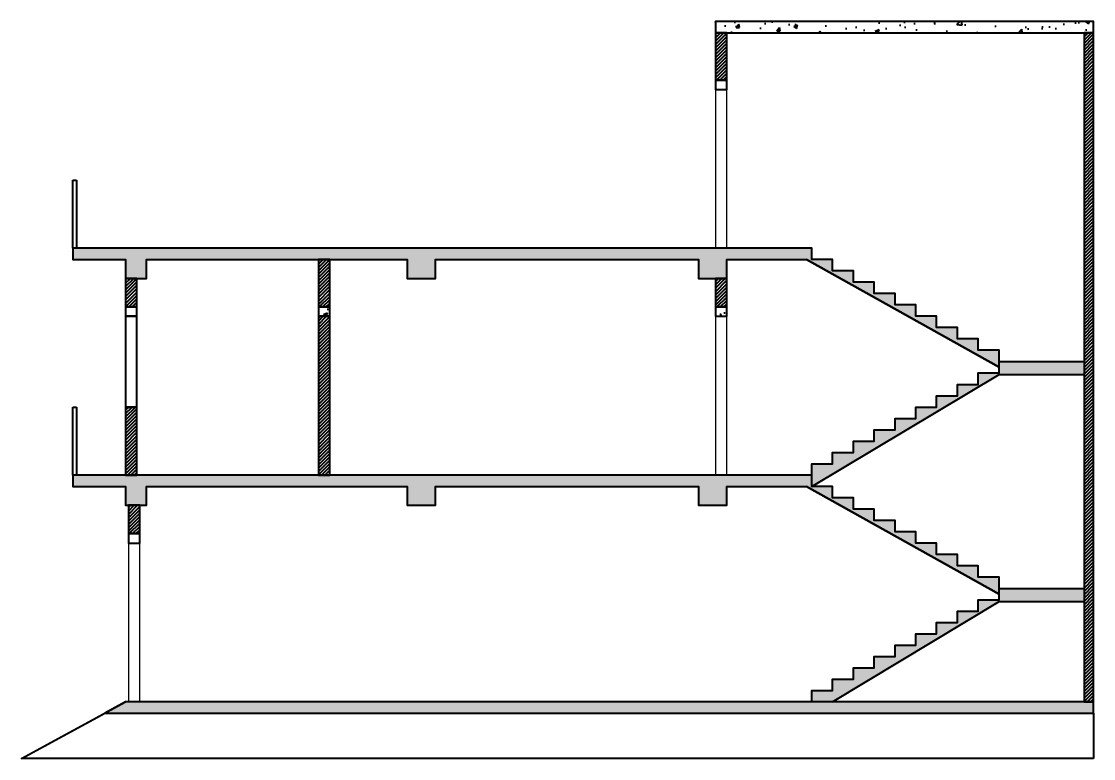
# Model space of a CAD drawing. Header units: inches. Extents: x -6918 to 21732, y -6368 to 1797.
# Drawn here: x 12430 to 12997, y -4369 to -3979 of the extents above; entities that cross this region are included whole.
import ezdxf

# ---------------------------------------------------------------- set-up
doc = ezdxf.new("R2010")
doc.units = ezdxf.units.IN
doc.header["$MEASUREMENT"] = 0
doc.layers.add('LINE', color=250, linetype='Continuous', lineweight=15)
doc.layers.add('Raling', color=1, linetype='Continuous', lineweight=15)
doc.layers.add('Roof', color=7, linetype='Continuous')
pattern_1 = [(50, (12561.225, -3560.411), (21.5178, -1.88256), [2.25, -24.75]), (355, (12561.225, -3560.41), (-4.16254, 22.56576), [1.8, -19.8]), (100.4514, (12563.018, -3560.568), (17.35527, 20.6832), [1.9122, -21.03426]), (46.1842, (12561.225, -3554.41), (32.01724, -4.9656), [3.375, -37.125]), (96.6356, (12563.893, -3554.825), (28.0399, 29.2236), [2.8683, -31.5514]), (351.184, (12561.225, -3554.41), (28.0399, 29.2236), [2.7, -29.7]), (21, (12564.225, -3555.911), (17.9072, -12.07857), [2.25, -24.75]), (326, (12564.225, -3555.91), (7.29946, 21.7545), [1.8, -19.8]), (71.4514, (12565.718, -3556.917), (25.20667, 9.67593), [1.9122, -21.03426]), (37.5, (12561.225, -3560.411), (0.364796, 9.986816), [0, -19.56, 0, -20.1, 0, -19.875]), (7.5, (12561.225, -3560.411), (7.89209, 11.83235), [0, -11.46, 0, -19.11, 0, -7.575]), (327.5, (12554.535, -3560.411), (16.01467, -0.676646), [0, -7.5, 0, -23.4, 0, -31.05]), (317.5, (12551.535, -3560.411), (17.49559, 3.00315), [0, -9.75, 0, -15.54, 0, -22.05])]
pattern_2 = [(45, (12561.2252, -3560.4109), (-0.8838835, 0.8838835), [])]

msp = doc.modelspace()

# ---------------------------------------------------------------- hatches: boundary and pattern name
at = {"layer": 'Roof', "lineweight": 40, "true_color": 0x000000, "transparency": 33554687}
h = msp.add_hatch(dxfattribs=at)
h.set_pattern_fill('AR-CONC', color=18, scale=3)
h.set_pattern_definition(pattern_1)
h.paths.add_polyline_path([(12797.41, -3978.52), (12797.41, -3984.52), (12997.41, -3984.52), (12997.41, -3978.52)])
h = msp.add_hatch(dxfattribs=at)
h.set_pattern_fill('ANSI31', color=18, scale=10)
h.set_pattern_definition(pattern_2)
h.paths.add_polyline_path([(12997.41, -3984.52), (12992.41, -3984.52), (12992.41, -4338.52), (12997.41, -4338.52)])
h.paths.add_polyline_path([(12803.41, -4114.52), (12797.41, -4114.52), (12797.41, -4129.52), (12803.41, -4129.52)])
h.paths.add_polyline_path([(12803.41, -3984.52), (12797.41, -3984.52), (12797.41, -4009.52), (12803.41, -4009.52)])
h.paths.add_polyline_path([(12593.41, -4104.52), (12587.41, -4104.52), (12587.41, -4129.52), (12593.41, -4129.52)])
h.paths.add_polyline_path([(12593.41, -4134.52), (12587.41, -4134.52), (12587.41, -4218.52), (12593.41, -4218.52)])
h.paths.add_polyline_path([(12491.41, -4182.52), (12485.41, -4182.52), (12485.41, -4218.52), (12491.41, -4218.52)])
h.paths.add_polyline_path([(12492.91, -4234.52), (12486.91, -4234.52), (12486.91, -4249.52), (12492.91, -4249.52)])
h = msp.add_hatch(dxfattribs=at)
h.set_pattern_fill('AR-CONC', color=18, scale=3)
h.set_pattern_definition(pattern_1)
h.paths.add_polyline_path([(12848.41, -4098.52), (12457.41, -4098.52), (12457.41, -4104.52), (12485.41, -4104.52), (12485.41, -4114.52), (12496.41, -4114.52), (12496.41, -4104.52), (12634.41, -4104.52), (12634.41, -4114.52), (12649.41, -4114.52), (12649.41, -4104.52), (12788.41, -4104.52), (12788.41, -4114.52), (12803.41, -4114.52), (12803.41, -4104.52), (12845.64, -4104.52), (12947.41, -4161.52), (12947.41, -4152.52), (12936.41, -4152.52), (12936.41, -4146.52), (12925.41, -4146.52), (12925.41, -4140.52), (12914.41, -4140.52), (12914.41, -4134.52), (12903.41, -4134.52), (12903.41, -4128.52), (12892.41, -4128.52), (12892.41, -4122.52), (12881.41, -4122.52), (12881.41, -4116.52), (12870.41, -4116.52), (12870.41, -4110.52), (12859.41, -4110.52), (12859.41, -4104.52), (12848.41, -4104.52)])
h.paths.add_polyline_path([(12992.41, -4158.52), (12947.41, -4158.52), (12947.41, -4164.52), (12936.41, -4164.52), (12936.41, -4170.52), (12925.41, -4170.52), (12925.41, -4176.52), (12914.41, -4176.52), (12914.41, -4182.52), (12903.41, -4182.52), (12903.41, -4188.52), (12892.41, -4188.52), (12892.41, -4194.52), (12881.41, -4194.52), (12881.41, -4200.52), (12870.41, -4200.52), (12870.41, -4206.52), (12859.41, -4206.52), (12859.41, -4212.52), (12848.41, -4212.52), (12848.41, -4218.52), (12848.41, -4224.52), (12947.41, -4165.38), (12992.41, -4165.38)])
h = msp.add_hatch(dxfattribs=at)
h.set_pattern_fill('ANSI31', color=18, scale=10)
h.set_pattern_definition(pattern_2)
h.paths.add_polyline_path([(12491.41, -4114.52), (12485.41, -4114.52), (12485.41, -4129.52), (12491.41, -4129.52)])
h = msp.add_hatch(dxfattribs=at)
h.set_pattern_fill('AR-CONC', color=18, scale=3)
h.set_pattern_definition(pattern_1)
h.paths.add_polyline_path([(12491.41, -4129.52), (12485.41, -4129.52), (12485.41, -4134.52), (12491.41, -4134.52)])
h.paths.add_polyline_path([(12593.41, -4129.52), (12587.41, -4129.52), (12587.41, -4134.52), (12593.41, -4134.52)])
h.paths.add_polyline_path([(12803.41, -4129.52), (12797.41, -4129.52), (12797.41, -4134.52), (12803.41, -4134.52)])
h = msp.add_hatch(dxfattribs=at)
h.set_pattern_fill('AR-CONC', color=18, scale=3)
h.set_pattern_definition(pattern_1)
h.paths.add_polyline_path([(12848.41, -4218.52), (12457.41, -4218.52), (12457.41, -4224.52), (12485.41, -4224.52), (12485.41, -4234.52), (12496.41, -4234.52), (12496.41, -4224.52), (12634.41, -4224.52), (12634.41, -4234.52), (12649.41, -4234.52), (12649.41, -4224.52), (12788.41, -4224.52), (12788.41, -4234.52), (12803.41, -4234.52), (12803.41, -4224.52), (12845.64, -4224.52), (12947.41, -4281.52), (12947.41, -4272.52), (12936.41, -4272.52), (12936.41, -4266.52), (12925.41, -4266.52), (12925.41, -4260.52), (12914.41, -4260.52), (12914.41, -4254.52), (12903.41, -4254.52), (12903.41, -4248.52), (12892.41, -4248.52), (12892.41, -4242.52), (12881.41, -4242.52), (12881.41, -4236.52), (12870.41, -4236.52), (12870.41, -4230.52), (12859.41, -4230.52), (12859.41, -4224.52), (12848.41, -4224.52)])
h.paths.add_polyline_path([(12992.41, -4278.52), (12947.41, -4278.52), (12947.41, -4281.52), (12947.41, -4284.52), (12936.41, -4284.52), (12936.41, -4290.52), (12925.41, -4290.52), (12925.41, -4296.52), (12914.41, -4296.52), (12914.41, -4302.52), (12903.41, -4302.52), (12903.41, -4308.52), (12892.41, -4308.52), (12892.41, -4314.52), (12881.41, -4314.52), (12881.41, -4320.52), (12870.41, -4320.52), (12870.41, -4326.52), (12859.41, -4326.52), (12859.41, -4332.52), (12848.41, -4332.52), (12848.41, -4338.52), (12859.41, -4338.52), (12947.41, -4285.38), (12992.41, -4285.38)])
h.paths.add_polyline_path([(12997.41, -4338.52), (12485.41, -4338.52), (12474.39, -4344.52), (12997.41, -4344.52)])

# ---------------------------------------------------------------- linework, layer by layer
at = {"layer": 'LINE', "linetype": 'ByBlock', "lineweight": 25}
for points in [[(12803.41, -4098.52), (12803.41, -4014.52), (12797.41, -4014.52)], [(12803.41, -4218.52), (12803.41, -4134.52), (12797.41, -4134.52)], [(12492.91, -4338.52), (12492.91, -4254.52), (12486.91, -4254.52)]]:
    msp.add_lwpolyline(points, dxfattribs=at)
for points in [[(12803.41, -4014.52), (12797.41, -4014.52), (12797.41, -4098.52), (12803.41, -4098.52)], [(12803.41, -4134.52), (12797.41, -4134.52), (12797.41, -4218.52), (12803.41, -4218.52)], [(12492.91, -4254.52), (12486.91, -4254.52), (12486.91, -4338.52), (12492.91, -4338.52)]]:
    msp.add_lwpolyline(points, close=True, dxfattribs=at)
at = {"layer": 'Raling', "color": 18, "lineweight": 40, "true_color": 0x000000}
for p, q in [((12457.41, -4098.52), (12457.41, -4062.52)), ((12457.41, -4062.52), (12459.41, -4062.52)), ((12459.41, -4062.52), (12459.41, -4098.52)), ((12848.41, -4104.52), (12848.41, -4098.52)), ((12485.41, -4104.52), (12485.41, -4114.52)), ((12496.41, -4114.52), (12496.41, -4104.52)), ((12947.41, -4161.52), (12845.64, -4104.52)), ((12485.41, -4114.52), (12496.41, -4114.52)), ((12848.41, -4224.52), (12947.41, -4165.38)), ((12947.41, -4165.38), (12992.41, -4165.38)), ((12457.41, -4218.52), (12457.41, -4182.52)), ((12457.41, -4182.52), (12459.41, -4182.52)), ((12459.41, -4182.52), (12459.41, -4218.52)), ((12848.41, -4224.52), (12848.41, -4218.52)), ((12485.41, -4224.52), (12485.41, -4234.52)), ((12496.41, -4234.52), (12496.41, -4224.52)), ((12947.41, -4281.52), (12845.64, -4224.52)), ((12485.41, -4234.52), (12496.41, -4234.52)), ((12859.41, -4338.52), (12947.41, -4285.38)), ((12947.41, -4285.38), (12992.41, -4285.38)), ((12430.3, -4368.52), (12485.41, -4338.52))]:
    msp.add_line(p, q, dxfattribs=at)
for points in [[(12797.41, -3984.52), (12997.41, -3984.52), (12997.41, -3978.52), (12797.41, -3978.52)], [(12797.41, -4009.52), (12803.41, -4009.52), (12803.41, -3984.52), (12797.41, -3984.52)], [(12997.41, -3984.52), (12992.41, -3984.52), (12992.41, -4338.52), (12997.41, -4338.52)], [(12803.41, -4009.52), (12797.41, -4009.52), (12797.41, -4014.52), (12803.41, -4014.52)], [(12587.41, -4129.52), (12593.41, -4129.52), (12593.41, -4104.52), (12587.41, -4104.52)], [(12485.41, -4129.52), (12491.41, -4129.52), (12491.41, -4114.52), (12485.41, -4114.52)], [(12797.41, -4129.52), (12803.41, -4129.52), (12803.41, -4114.52), (12797.41, -4114.52)], [(12491.41, -4129.52), (12485.41, -4129.52), (12485.41, -4134.52), (12491.41, -4134.52)], [(12593.41, -4129.52), (12587.41, -4129.52), (12587.41, -4134.52), (12593.41, -4134.52)], [(12803.41, -4129.52), (12797.41, -4129.52), (12797.41, -4134.52), (12803.41, -4134.52)], [(12491.41, -4134.52), (12485.41, -4134.52), (12485.41, -4182.52), (12491.41, -4182.52)], [(12593.41, -4134.52), (12587.41, -4134.52), (12587.41, -4218.52), (12593.41, -4218.52)], [(12491.41, -4182.52), (12485.41, -4182.52), (12485.41, -4218.52), (12491.41, -4218.52)], [(12486.91, -4249.52), (12492.91, -4249.52), (12492.91, -4234.52), (12486.91, -4234.52)], [(12492.91, -4249.52), (12486.91, -4249.52), (12486.91, -4254.52), (12492.91, -4254.52)], [(12997.41, -4338.52), (12485.41, -4338.52), (12474.39, -4344.52), (12997.41, -4344.52)], [(12997.41, -4368.52), (12430.3, -4368.52), (12474.39, -4344.52), (12997.41, -4344.52)]]:
    msp.add_lwpolyline(points, close=True, dxfattribs=at)
for points in [[(12803.41, -4014.52), (12803.41, -4009.52), (12797.41, -4009.52)], [(12848.41, -4098.52), (12457.41, -4098.52)], [(12457.41, -4098.52), (12457.41, -4104.52), (12485.41, -4104.52), (12485.41, -4114.52), (12496.41, -4114.52), (12496.41, -4104.52), (12634.41, -4104.52), (12634.41, -4114.52), (12649.41, -4114.52), (12649.41, -4104.52), (12788.41, -4104.52), (12788.41, -4114.52), (12803.41, -4114.52), (12803.41, -4104.52), (12845.64, -4104.52), (12947.41, -4161.52), (12947.41, -4152.52), (12936.41, -4152.52), (12936.41, -4146.52), (12925.41, -4146.52), (12925.41, -4140.52), (12914.41, -4140.52), (12914.41, -4134.52), (12903.41, -4134.52), (12903.41, -4128.52), (12892.41, -4128.52), (12892.41, -4122.52), (12881.41, -4122.52), (12881.41, -4116.52), (12870.41, -4116.52), (12870.41, -4110.52), (12859.41, -4110.52), (12859.41, -4104.52), (12848.41, -4104.52), (12848.41, -4098.52), (12457.41, -4098.52)], [(12634.41, -4104.52), (12634.41, -4114.52), (12649.41, -4114.52), (12649.41, -4104.52)], [(12788.41, -4104.52), (12788.41, -4114.52), (12803.41, -4114.52), (12803.41, -4104.52)], [(12947.41, -4158.52), (12947.41, -4152.52), (12936.41, -4152.52), (12936.41, -4146.52), (12925.41, -4146.52), (12925.41, -4140.52), (12914.41, -4140.52), (12914.41, -4134.52), (12903.41, -4134.52), (12903.41, -4128.52), (12892.41, -4128.52), (12892.41, -4122.52), (12881.41, -4122.52), (12881.41, -4116.52), (12870.41, -4116.52), (12870.41, -4110.52), (12859.41, -4110.52), (12859.41, -4104.52), (12848.41, -4104.52)], [(12491.41, -4134.52), (12491.41, -4129.52), (12485.41, -4129.52)], [(12593.41, -4134.52), (12593.41, -4129.52), (12587.41, -4129.52)], [(12803.41, -4134.52), (12803.41, -4129.52), (12797.41, -4129.52)], [(12491.41, -4218.52), (12491.41, -4134.52), (12485.41, -4134.52)], [(12593.41, -4218.52), (12593.41, -4134.52), (12587.41, -4134.52)], [(12848.41, -4218.52), (12848.41, -4212.52), (12859.41, -4212.52), (12859.41, -4206.52), (12870.41, -4206.52), (12870.41, -4200.52), (12881.41, -4200.52), (12881.41, -4194.52), (12892.41, -4194.52), (12892.41, -4188.52), (12903.41, -4188.52), (12903.41, -4182.52), (12914.41, -4182.52), (12914.41, -4176.52), (12925.41, -4176.52), (12925.41, -4170.52), (12936.41, -4170.52), (12936.41, -4164.52), (12947.41, -4164.52), (12947.41, -4158.52), (12992.41, -4158.52)], [(12457.41, -4218.52), (12457.41, -4224.52), (12485.41, -4224.52), (12485.41, -4234.52), (12496.41, -4234.52), (12496.41, -4224.52), (12634.41, -4224.52), (12634.41, -4234.52), (12649.41, -4234.52), (12649.41, -4224.52), (12788.41, -4224.52), (12788.41, -4234.52), (12803.41, -4234.52), (12803.41, -4224.52), (12845.64, -4224.52), (12947.41, -4281.52), (12947.41, -4272.52), (12936.41, -4272.52), (12936.41, -4266.52), (12925.41, -4266.52), (12925.41, -4260.52), (12914.41, -4260.52), (12914.41, -4254.52), (12903.41, -4254.52), (12903.41, -4248.52), (12892.41, -4248.52), (12892.41, -4242.52), (12881.41, -4242.52), (12881.41, -4236.52), (12870.41, -4236.52), (12870.41, -4230.52), (12859.41, -4230.52), (12859.41, -4224.52), (12848.41, -4224.52), (12848.41, -4218.52), (12457.41, -4218.52)], [(12848.41, -4218.52), (12788.41, -4218.52)], [(12634.41, -4224.52), (12634.41, -4234.52), (12649.41, -4234.52), (12649.41, -4224.52)], [(12788.41, -4224.52), (12788.41, -4234.52), (12803.41, -4234.52), (12803.41, -4224.52)], [(12947.41, -4278.52), (12947.41, -4272.52), (12936.41, -4272.52), (12936.41, -4266.52), (12925.41, -4266.52), (12925.41, -4260.52), (12914.41, -4260.52), (12914.41, -4254.52), (12903.41, -4254.52), (12903.41, -4248.52), (12892.41, -4248.52), (12892.41, -4242.52), (12881.41, -4242.52), (12881.41, -4236.52), (12870.41, -4236.52), (12870.41, -4230.52), (12859.41, -4230.52), (12859.41, -4224.52), (12848.41, -4224.52)], [(12492.91, -4254.52), (12492.91, -4249.52), (12486.91, -4249.52)], [(12848.41, -4338.52), (12848.41, -4332.52), (12859.41, -4332.52), (12859.41, -4326.52), (12870.41, -4326.52), (12870.41, -4320.52), (12881.41, -4320.52), (12881.41, -4314.52), (12892.41, -4314.52), (12892.41, -4308.52), (12903.41, -4308.52), (12903.41, -4302.52), (12914.41, -4302.52), (12914.41, -4296.52), (12925.41, -4296.52), (12925.41, -4290.52), (12936.41, -4290.52), (12936.41, -4284.52), (12947.41, -4284.52), (12947.41, -4278.52), (12992.41, -4278.52)]]:
    msp.add_lwpolyline(points, dxfattribs=at)

doc.saveas('drawing.dxf')
